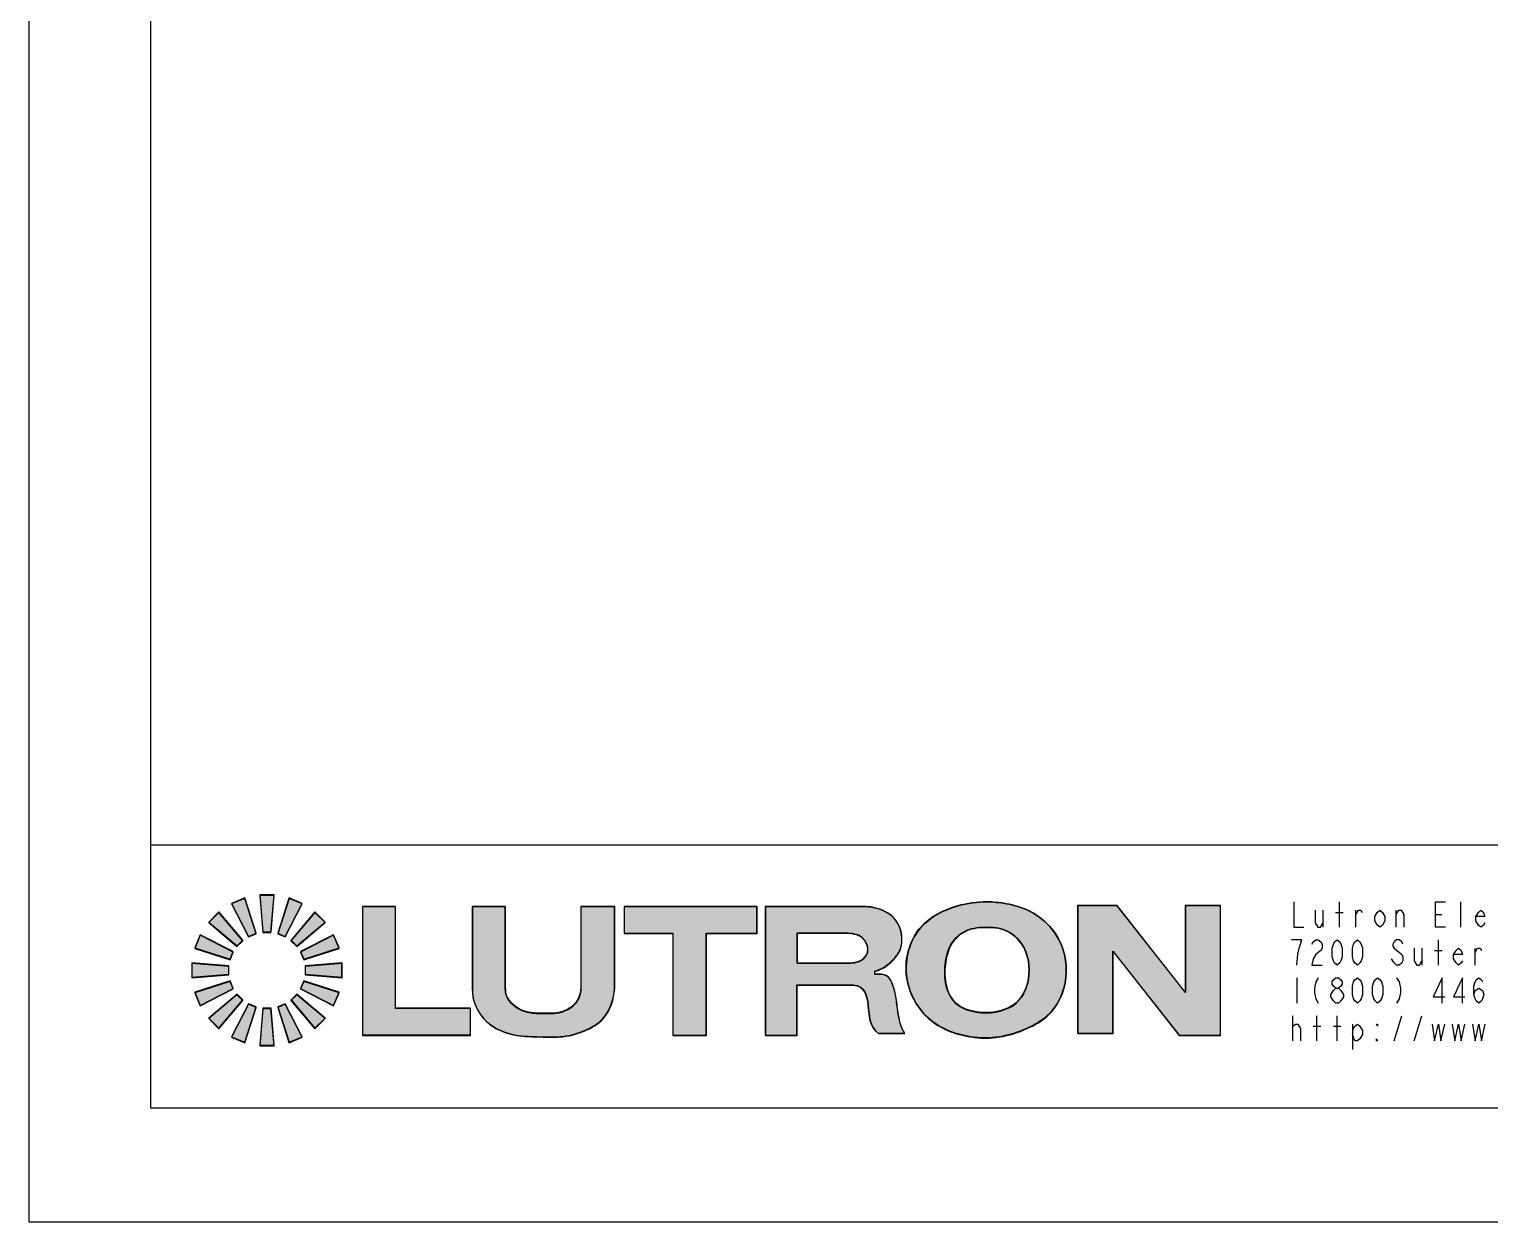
# Model space of a CAD drawing. Header units: inches. Extents: x 0 to 22, y 0 to 17.
# Drawn here: x 0 to 5.51, y 0 to 4.5 of the extents above; entities that cross this region are included whole.
import ezdxf

# ---------------------------------------------------------------- set-up
doc = ezdxf.new("R2010")
doc.units = ezdxf.units.IN
doc.header["$LTSCALE"] = 1.21
doc.header["$MEASUREMENT"] = 0
doc.layers.get('0').update_dxf_attribs({"linetype": 'CONTINUOUS'})

msp = doc.modelspace()

# ---------------------------------------------------------------- hatches: boundary and pattern name
h = msp.add_hatch(color=7)
h.paths.add_polyline_path([(0.7839, 1.0396), (0.8058, 1.0615), (0.7155, 1.1683), (0.6772, 1.1299)])
h.paths.add_polyline_path([(1.0096, 0.8578), (0.9877, 0.8359), (1.078, 0.7292), (1.1163, 0.7675)])
h.paths.add_polyline_path([(0.7155, 0.7292), (0.8058, 0.8359), (0.7839, 0.8578), (0.6772, 0.7675)])
h.paths.add_polyline_path([(1.0096, 1.0396), (1.1163, 1.1299), (1.078, 1.1683), (0.9877, 1.0615)])
h.paths.add_polyline_path([(0.8273, 1.0759), (0.8559, 1.0877), (0.8133, 1.2209), (0.7633, 1.2002)])
h.paths.add_polyline_path([(0.9662, 0.8215), (0.9376, 0.8097), (0.9802, 0.6765), (1.0302, 0.6973)])
h.paths.add_polyline_path([(0.6453, 0.8152), (0.7696, 0.8793), (0.7577, 0.9079), (0.6246, 0.8653)])
h.paths.add_polyline_path([(1.0358, 0.9895), (1.169, 1.0321), (1.1482, 1.0822), (1.0239, 1.0182)])
h.paths.add_polyline_path([(0.8813, 1.0928), (0.9122, 1.0928), (0.9239, 1.2321), (0.8697, 1.2321)])
h.paths.add_polyline_path([(0.9122, 0.8046), (0.8813, 0.8046), (0.8697, 0.6653), (0.9239, 0.6653)])
h.paths.add_polyline_path([(0.8133, 0.6765), (0.8559, 0.8097), (0.8273, 0.8215), (0.7633, 0.6973)])
h.paths.add_polyline_path([(0.9662, 1.0759), (1.0302, 1.2002), (0.9802, 1.2209), (0.9376, 1.0877)])
h.paths.add_polyline_path([(1.1482, 0.8152), (1.169, 0.8653), (1.0358, 0.9079), (1.0239, 0.8793)])
h.paths.add_polyline_path([(0.6453, 1.0822), (0.6246, 1.0321), (0.7577, 0.9895), (0.7696, 1.0182)])
h.paths.add_polyline_path([(0.6134, 0.9216), (0.7527, 0.9332), (0.7527, 0.9642), (0.6134, 0.9758)])
h.paths.add_polyline_path([(1.0408, 0.9332), (1.1802, 0.9216), (1.1802, 0.9758), (1.0408, 0.9642)])
h = msp.add_hatch(color=7)
h.paths.add_polyline_path([(0.7841, 1.0406), (0.806, 1.0625), (0.7157, 1.1693), (0.6774, 1.131)])
h.paths.add_polyline_path([(1.0098, 0.8588), (0.9879, 0.8369), (1.0782, 0.7302), (1.1165, 0.7685)])
h.paths.add_polyline_path([(0.7157, 0.7302), (0.806, 0.8369), (0.7841, 0.8588), (0.6774, 0.7685)])
h.paths.add_polyline_path([(1.0098, 1.0406), (1.1165, 1.131), (1.0782, 1.1693), (0.9879, 1.0625)])
h.paths.add_polyline_path([(0.8275, 1.0769), (0.8561, 1.0888), (0.8135, 1.2219), (0.7635, 1.2012)])
h.paths.add_polyline_path([(0.9664, 0.8225), (0.9378, 0.8107), (0.9804, 0.6775), (1.0304, 0.6983)])
h.paths.add_polyline_path([(0.6455, 0.8162), (0.7698, 0.8803), (0.7579, 0.9089), (0.6247, 0.8663)])
h.paths.add_polyline_path([(1.036, 0.9905), (1.1691, 1.0331), (1.1484, 1.0832), (1.0241, 1.0192)])
h.paths.add_polyline_path([(0.8815, 1.0938), (0.9124, 1.0938), (0.924, 1.2331), (0.8698, 1.2331)])
h.paths.add_polyline_path([(0.9124, 0.8057), (0.8815, 0.8057), (0.8698, 0.6663), (0.924, 0.6663)])
h.paths.add_polyline_path([(0.8135, 0.6775), (0.8561, 0.8107), (0.8275, 0.8225), (0.7635, 0.6983)])
h.paths.add_polyline_path([(0.9664, 1.0769), (1.0304, 1.2012), (0.9804, 1.2219), (0.9378, 1.0888)])
h.paths.add_polyline_path([(1.1484, 0.8162), (1.1691, 0.8663), (1.036, 0.9089), (1.0241, 0.8803)])
h.paths.add_polyline_path([(0.6455, 1.0832), (0.6247, 1.0331), (0.7579, 0.9905), (0.7698, 1.0192)])
h.paths.add_polyline_path([(0.6135, 0.9226), (0.7529, 0.9342), (0.7529, 0.9652), (0.6135, 0.9768)])
h.paths.add_polyline_path([(1.041, 0.9342), (1.1803, 0.9226), (1.1803, 0.9768), (1.041, 0.9652)])
h = msp.add_hatch(color=7)
edge = h.paths.add_edge_path()
edge.add_line((1.2575, 0.705), (1.6647, 0.705))
edge.add_line((1.6647, 0.705), (1.6647, 0.8065))
edge.add_line((1.6647, 0.8065), (1.3816, 0.8065))
edge.add_line((1.3816, 0.8065), (1.3816, 1.1901))
edge.add_line((1.3816, 1.1901), (1.2575, 1.1901))
edge.add_line((1.2575, 1.1901), (1.2575, 0.705))
h = msp.add_hatch(color=7)
h.paths.add_polyline_path([(4.3385, 0.7044), (4.4948, 0.7044), (4.4948, 1.1931), (4.3621, 1.1931), (4.3621, 0.8665), (4.1047, 1.1931), (3.9559, 1.1931), (3.9559, 0.7116), (4.0891, 0.7116), (4.0891, 1.0208)])
edge = h.paths.add_edge_path()
edge.add_spline(control_points=[(1.6718, 0.8805), (1.6698, 0.8345), (1.71, 0.747), (1.8261, 0.6992), (1.9222, 0.6993), (2.0087, 0.6951), (2.0922, 0.7153), (2.1831, 0.7681), (2.2058, 0.8411), (2.2085, 0.8805)], knot_values=[0, 0, 0, 0, 0.188111, 0.359458, 0.484066, 0.584571, 0.714437, 0.834186, 1, 1, 1, 1], degree=3, periodic=0)
edge.add_line((2.2085, 0.8805), (2.2085, 1.1895))
edge.add_line((2.2085, 1.1895), (2.0811, 1.1895))
edge.add_line((2.0811, 1.1895), (2.0811, 0.8805))
edge.add_spline(control_points=[(2.0811, 0.8805), (2.0803, 0.8614), (2.0667, 0.8202), (2.0049, 0.7847), (1.9398, 0.7871), (1.8837, 0.7878), (1.8267, 0.8117), (1.7951, 0.8466), (1.7965, 0.8805)], knot_values=[0, 0, 0, 0, 0.15202, 0.320142, 0.51822, 0.660899, 0.757095, 1, 1, 1, 1], degree=3, periodic=0)
edge.add_line((1.7965, 0.8805), (1.7965, 1.1895))
edge.add_line((1.7965, 1.1895), (1.6718, 1.1895))
edge.add_line((1.6718, 1.1895), (1.6718, 0.8805))
h.paths.add_polyline_path([(2.2445, 1.089), (2.4281, 1.089), (2.4281, 0.7044), (2.5546, 0.7044), (2.5546, 1.089), (2.7461, 1.089), (2.7461, 1.1895), (2.2445, 1.1895)])
edge = h.paths.add_edge_path()
edge.add_line((2.7775, 0.7044), (2.8967, 0.7044))
edge.add_line((2.8967, 0.7044), (2.8967, 0.8943))
edge.add_line((2.8967, 0.8943), (3.1096, 0.8943))
edge.add_spline(control_points=[(3.1096, 0.8943), (3.1508, 0.8926), (3.1724, 0.8118), (3.168, 0.7379), (3.2039, 0.7116)], knot_values=[0, 0, 0, 0, 0.461097, 1, 1, 1, 1], degree=3, periodic=0)
edge.add_line((3.2039, 0.7116), (3.303, 0.7116))
edge.add_spline(control_points=[(3.303, 0.7116), (3.2877, 0.7359), (3.2748, 0.7992), (3.2697, 0.8703), (3.2411, 0.934), (3.2154, 0.9348), (3.19, 0.9345)], knot_values=[0, 0, 0, 0, 0.309273, 0.686569, 0.804595, 1, 1, 1, 1], degree=3, periodic=0)
edge.add_spline(control_points=[(3.19, 0.9461), (3.2144, 0.9511), (3.2496, 0.9762), (3.2876, 1.0191), (3.2943, 1.0632), (3.2894, 1.1059), (3.2605, 1.1588), (3.2063, 1.1835), (3.1597, 1.1904), (3.1399, 1.1895), (3.1306, 1.1895)], knot_values=[0, 0, 0, 0, 0.183729, 0.323126, 0.41577, 0.510898, 0.645084, 0.849809, 0.930648, 1, 1, 1, 1], degree=3, periodic=0)
edge.add_line((3.1306, 1.1895), (2.7775, 1.1895))
edge.add_line((2.7775, 1.1895), (2.7775, 0.7044))
edge = h.paths.add_edge_path()
edge.add_line((2.8967, 0.9774), (3.0738, 0.9774))
edge.add_spline(control_points=[(3.0738, 0.9774), (3.0887, 0.9774), (3.1269, 0.9747), (3.166, 1.0062), (3.1641, 1.0495), (3.1327, 1.0878), (3.0948, 1.089), (3.0738, 1.089)], knot_values=[0, 0, 0, 0, 0.230109, 0.419054, 0.563256, 0.732365, 1, 1, 1, 1], degree=3, periodic=0)
edge.add_line((3.0738, 1.089), (2.8967, 1.089))
edge.add_line((2.8967, 1.089), (2.8967, 0.9774))
edge = h.paths.add_edge_path()
edge.add_spline(control_points=[(3.6134, 1.2084), (3.5766, 1.2086), (3.4865, 1.1956), (3.3441, 1.1251), (3.2836, 0.9371), (3.3717, 0.7548), (3.5296, 0.6932), (3.6617, 0.6929), (3.7598, 0.7244), (3.8667, 0.7837), (3.9315, 0.9243), (3.892, 1.087), (3.7867, 1.1755), (3.6917, 1.2026), (3.6374, 1.2083), (3.6134, 1.2084)], knot_values=[0, 0, 0, 0, 0.06306, 0.155327, 0.255366, 0.367513, 0.466924, 0.528817, 0.591533, 0.641692, 0.734618, 0.832299, 0.906956, 0.958757, 1, 1, 1, 1], degree=3, periodic=0)
edge = h.paths.add_edge_path()
edge.add_spline(control_points=[(3.6134, 1.1121), (3.5878, 1.1122), (3.5341, 1.1081), (3.4736, 1.0534), (3.4545, 0.9778), (3.4517, 0.9006), (3.4869, 0.8168), (3.5695, 0.7887), (3.6501, 0.788), (3.7416, 0.8232), (3.7861, 0.939), (3.7568, 1.0554), (3.6779, 1.1092), (3.6329, 1.1121), (3.6134, 1.1121)], knot_values=[0, 0, 0, 0, 0.074304, 0.154386, 0.220079, 0.299568, 0.381617, 0.466113, 0.537445, 0.620684, 0.736064, 0.868297, 0.943341, 1, 1, 1, 1], degree=3, periodic=0)
h = msp.add_hatch(color=7)
h.paths.add_polyline_path([(4.3391, 0.7032), (4.4955, 0.7032), (4.4955, 1.1919), (4.3628, 1.1919), (4.3628, 0.8653), (4.1054, 1.1919), (3.9566, 1.1919), (3.9566, 0.7104), (4.0898, 0.7104), (4.0898, 1.0196)])
edge = h.paths.add_edge_path()
edge.add_spline(control_points=[(1.6725, 0.8793), (1.6705, 0.8333), (1.7107, 0.7458), (1.8268, 0.6979), (1.9229, 0.6981), (2.0094, 0.6938), (2.0929, 0.7141), (2.1838, 0.7669), (2.2065, 0.8399), (2.2091, 0.8793)], knot_values=[0, 0, 0, 0, 0.188111, 0.359458, 0.484066, 0.584571, 0.714437, 0.834186, 1, 1, 1, 1], degree=3, periodic=0)
edge.add_line((2.2091, 0.8793), (2.2091, 1.1882))
edge.add_line((2.2091, 1.1882), (2.0818, 1.1882))
edge.add_line((2.0818, 1.1882), (2.0818, 0.8793))
edge.add_spline(control_points=[(2.0818, 0.8793), (2.081, 0.8601), (2.0674, 0.819), (2.0056, 0.7834), (1.9404, 0.7859), (1.8844, 0.7866), (1.8273, 0.8104), (1.7958, 0.8454), (1.7971, 0.8793)], knot_values=[0, 0, 0, 0, 0.15202, 0.320142, 0.51822, 0.660899, 0.757095, 1, 1, 1, 1], degree=3, periodic=0)
edge.add_line((1.7971, 0.8793), (1.7971, 1.1882))
edge.add_line((1.7971, 1.1882), (1.6725, 1.1882))
edge.add_line((1.6725, 1.1882), (1.6725, 0.8793))
h.paths.add_polyline_path([(2.2451, 1.0877), (2.4288, 1.0877), (2.4288, 0.7032), (2.5553, 0.7032), (2.5553, 1.0877), (2.7467, 1.0877), (2.7467, 1.1882), (2.2451, 1.1882)])
edge = h.paths.add_edge_path()
edge.add_line((2.7782, 0.7032), (2.8974, 0.7032))
edge.add_line((2.8974, 0.7032), (2.8974, 0.8931))
edge.add_line((2.8974, 0.8931), (3.1102, 0.8931))
edge.add_spline(control_points=[(3.1102, 0.8931), (3.1515, 0.8914), (3.173, 0.8106), (3.1686, 0.7367), (3.2046, 0.7104)], knot_values=[0, 0, 0, 0, 0.461097, 1, 1, 1, 1], degree=3, periodic=0)
edge.add_line((3.2046, 0.7104), (3.3036, 0.7104))
edge.add_spline(control_points=[(3.3036, 0.7104), (3.2884, 0.7346), (3.2755, 0.798), (3.2704, 0.8691), (3.2417, 0.9327), (3.216, 0.9336), (3.1906, 0.9332)], knot_values=[0, 0, 0, 0, 0.309273, 0.686569, 0.804595, 1, 1, 1, 1], degree=3, periodic=0)
edge.add_spline(control_points=[(3.1906, 0.9448), (3.2151, 0.9498), (3.2502, 0.975), (3.2882, 1.0178), (3.295, 1.062), (3.29, 1.1047), (3.2612, 1.1575), (3.2069, 1.1822), (3.1604, 1.1891), (3.1405, 1.1882), (3.1313, 1.1882)], knot_values=[0, 0, 0, 0, 0.183729, 0.323126, 0.41577, 0.510898, 0.645084, 0.849809, 0.930648, 1, 1, 1, 1], degree=3, periodic=0)
edge.add_line((3.1313, 1.1882), (2.7782, 1.1882))
edge.add_line((2.7782, 1.1882), (2.7782, 0.7032))
edge = h.paths.add_edge_path()
edge.add_line((2.8974, 0.9761), (3.0745, 0.9761))
edge.add_spline(control_points=[(3.0745, 0.9761), (3.0894, 0.9761), (3.1276, 0.9734), (3.1667, 1.005), (3.1648, 1.0482), (3.1334, 1.0865), (3.0955, 1.0877), (3.0745, 1.0877)], knot_values=[0, 0, 0, 0, 0.230109, 0.419054, 0.563256, 0.732365, 1, 1, 1, 1], degree=3, periodic=0)
edge.add_line((3.0745, 1.0877), (2.8974, 1.0877))
edge.add_line((2.8974, 1.0877), (2.8974, 0.9761))
edge = h.paths.add_edge_path()
edge.add_spline(control_points=[(3.614, 1.2072), (3.5773, 1.2074), (3.4872, 1.1943), (3.3447, 1.1239), (3.2842, 0.9358), (3.3724, 0.7535), (3.5303, 0.692), (3.6624, 0.6917), (3.7605, 0.7231), (3.8674, 0.7825), (3.9321, 0.9231), (3.8926, 1.0857), (3.7874, 1.1742), (3.6924, 1.2014), (3.638, 1.207), (3.614, 1.2072)], knot_values=[0, 0, 0, 0, 0.06306, 0.155327, 0.255366, 0.367513, 0.466924, 0.528817, 0.591533, 0.641692, 0.734618, 0.832299, 0.906956, 0.958757, 1, 1, 1, 1], degree=3, periodic=0)
edge = h.paths.add_edge_path()
edge.add_spline(control_points=[(3.614, 1.1109), (3.5884, 1.111), (3.5348, 1.1068), (3.4743, 1.0521), (3.4551, 0.9765), (3.4524, 0.8994), (3.4875, 0.8156), (3.5702, 0.7874), (3.6508, 0.7867), (3.7423, 0.8219), (3.7868, 0.9378), (3.7575, 1.0541), (3.6786, 1.1079), (3.6335, 1.1108), (3.614, 1.1109)], knot_values=[0, 0, 0, 0, 0.074304, 0.154386, 0.220079, 0.299568, 0.381617, 0.466113, 0.537445, 0.620684, 0.736064, 0.868297, 0.943341, 1, 1, 1, 1], degree=3, periodic=0)

# ---------------------------------------------------------------- linework, layer by layer
at = {"color": 7}
for p, q in [((0, 0), (0, 17)), ((0.4584, 0.4285), (0.4584, 16.46)), ((0.4584, 1.4223), (21.046, 1.4223)), ((0.8133, 1.2209), (0.7633, 1.2002)), ((0.8133, 1.2209), (0.7633, 1.2002)), ((0.8134, 1.2201), (0.7634, 1.1993)), ((0.8135, 1.2219), (0.7635, 1.2012)), ((0.8559, 1.0877), (0.8133, 1.2209)), ((0.8559, 1.0877), (0.8133, 1.2209)), ((0.856, 1.0869), (0.8134, 1.2201)), ((0.8561, 1.0888), (0.8135, 1.2219)), ((0.8697, 1.2321), (0.8813, 1.0928)), ((0.9239, 1.2321), (0.8697, 1.2321)), ((0.8697, 1.2321), (0.8813, 1.0928)), ((0.9239, 1.2321), (0.8697, 1.2321)), ((0.8697, 1.2313), (0.8814, 1.0919)), ((0.9239, 1.2313), (0.8697, 1.2313)), ((0.8698, 1.2331), (0.8815, 1.0938)), ((0.924, 1.2331), (0.8698, 1.2331)), ((0.9122, 1.0928), (0.9239, 1.2321)), ((0.9122, 1.0928), (0.9239, 1.2321)), ((0.9123, 1.0919), (0.9239, 1.2313)), ((0.9124, 1.0938), (0.924, 1.2331)), ((0.9802, 1.2209), (0.9376, 1.0877)), ((0.9802, 1.2209), (0.9376, 1.0877)), ((0.9803, 1.2201), (0.9377, 1.0869)), ((0.9804, 1.2219), (0.9378, 1.0888)), ((1.0302, 1.2002), (0.9802, 1.2209)), ((1.0302, 1.2002), (0.9802, 1.2209)), ((1.0303, 1.1993), (0.9803, 1.2201)), ((1.0304, 1.2012), (0.9804, 1.2219)), ((0.7155, 1.1683), (0.6772, 1.1299)), ((0.7155, 1.1683), (0.6772, 1.1299)), ((0.7156, 1.1674), (0.6773, 1.1291)), ((0.7157, 1.1693), (0.6774, 1.131)), ((0.8058, 1.0615), (0.7155, 1.1683)), ((0.8058, 1.0615), (0.7155, 1.1683)), ((0.8059, 1.0607), (0.7156, 1.1674)), ((0.806, 1.0625), (0.7157, 1.1693)), ((0.7633, 1.2002), (0.8273, 1.0759)), ((0.7633, 1.2002), (0.8273, 1.0759)), ((0.7634, 1.1993), (0.8274, 1.075)), ((0.7635, 1.2012), (0.8275, 1.0769)), ((0.9662, 1.0759), (1.0302, 1.2002)), ((0.9662, 1.0759), (1.0302, 1.2002)), ((0.9663, 1.075), (1.0303, 1.1993)), ((0.9664, 1.0769), (1.0304, 1.2012)), ((1.078, 1.1683), (0.9877, 1.0615)), ((1.078, 1.1683), (0.9877, 1.0615)), ((1.0781, 1.1674), (0.9878, 1.0607)), ((1.0782, 1.1693), (0.9879, 1.0625)), ((1.1163, 1.1299), (1.078, 1.1683)), ((1.1163, 1.1299), (1.078, 1.1683)), ((1.1164, 1.1291), (1.0781, 1.1674)), ((1.1165, 1.131), (1.0782, 1.1693)), ((1.2574, 1.1882), (1.2574, 0.7032)), ((1.3815, 1.1882), (1.2574, 1.1882)), ((1.2575, 1.1901), (1.2575, 0.705)), ((1.3816, 1.1901), (1.2575, 1.1901)), ((1.3815, 0.8046), (1.3815, 1.1882)), ((1.3816, 0.8065), (1.3816, 1.1901)), ((1.6718, 1.1895), (1.6718, 0.8805)), ((1.7965, 1.1895), (1.6718, 1.1895)), ((1.6718, 1.1895), (1.6718, 0.8805)), ((1.7965, 1.1895), (1.6718, 1.1895)), ((1.6725, 1.1882), (1.6725, 0.8793)), ((1.7971, 1.1882), (1.6725, 1.1882)), ((1.6725, 1.1882), (1.6725, 0.8793)), ((1.7971, 1.1882), (1.6725, 1.1882)), ((1.7965, 0.8805), (1.7965, 1.1895)), ((1.7965, 0.8805), (1.7965, 1.1895)), ((1.7971, 0.8793), (1.7971, 1.1882)), ((1.7971, 0.8793), (1.7971, 1.1882)), ((2.0811, 1.1895), (2.0811, 0.8805)), ((2.2085, 1.1895), (2.0811, 1.1895)), ((2.0811, 1.1895), (2.0811, 0.8805)), ((2.2085, 1.1895), (2.0811, 1.1895)), ((2.0818, 1.1882), (2.0818, 0.8793)), ((2.2091, 1.1882), (2.0818, 1.1882)), ((2.0818, 1.1882), (2.0818, 0.8793)), ((2.2091, 1.1882), (2.0818, 1.1882)), ((2.2085, 0.8805), (2.2085, 1.1895)), ((2.2085, 0.8805), (2.2085, 1.1895)), ((2.2091, 0.8793), (2.2091, 1.1882)), ((2.2091, 0.8793), (2.2091, 1.1882)), ((2.2445, 1.1895), (2.2445, 1.089)), ((2.7461, 1.1895), (2.2445, 1.1895)), ((2.2445, 1.1895), (2.2445, 1.089)), ((2.7461, 1.1895), (2.2445, 1.1895)), ((2.2451, 1.1882), (2.2451, 1.0877)), ((2.7467, 1.1882), (2.2451, 1.1882)), ((2.2451, 1.1882), (2.2451, 1.0877)), ((2.7467, 1.1882), (2.2451, 1.1882)), ((2.7461, 1.089), (2.7461, 1.1895)), ((2.7461, 1.089), (2.7461, 1.1895)), ((2.7467, 1.0877), (2.7467, 1.1882)), ((2.7467, 1.0877), (2.7467, 1.1882)), ((2.7775, 1.1895), (2.7775, 0.7044)), ((3.1306, 1.1895), (2.7775, 1.1895)), ((2.7775, 1.1895), (2.7775, 0.7044)), ((3.1306, 1.1895), (2.7775, 1.1895)), ((2.7782, 1.1882), (2.7782, 0.7032)), ((3.1313, 1.1882), (2.7782, 1.1882)), ((2.7782, 1.1882), (2.7782, 0.7032)), ((3.1313, 1.1882), (2.7782, 1.1882)), ((3.9559, 1.1931), (3.9559, 0.7116)), ((4.1047, 1.1931), (3.9559, 1.1931)), ((3.9559, 1.1931), (3.9559, 0.7116)), ((4.1047, 1.1931), (3.9559, 1.1931)), ((3.9566, 1.1919), (3.9566, 0.7104)), ((4.1054, 1.1919), (3.9566, 1.1919)), ((3.9566, 1.1919), (3.9566, 0.7104)), ((4.1054, 1.1919), (3.9566, 1.1919)), ((4.3621, 0.8665), (4.1047, 1.1931)), ((4.3621, 0.8665), (4.1047, 1.1931)), ((4.3628, 0.8653), (4.1054, 1.1919)), ((4.3628, 0.8653), (4.1054, 1.1919)), ((4.4948, 1.1931), (4.3621, 1.1931)), ((4.3621, 1.1931), (4.3621, 0.8665)), ((4.4948, 1.1931), (4.3621, 1.1931)), ((4.3621, 1.1931), (4.3621, 0.8665)), ((4.4955, 1.1919), (4.3628, 1.1919)), ((4.3628, 1.1919), (4.3628, 0.8653)), ((4.4955, 1.1919), (4.3628, 1.1919)), ((4.3628, 1.1919), (4.3628, 0.8653)), ((4.4948, 0.7044), (4.4948, 1.1931)), ((4.4948, 0.7044), (4.4948, 1.1931)), ((4.4955, 0.7032), (4.4955, 1.1919)), ((4.4955, 0.7032), (4.4955, 1.1919)), ((4.8815, 1.1753), (4.8815, 1.1117)), ((4.9293, 1.1673), (4.9579, 1.1673)), ((4.9436, 1.1117), (4.9436, 1.2071)), ((5.0056, 1.1117), (5.0056, 1.1753)), ((5.1583, 1.1117), (5.1583, 1.1753)), ((5.3062, 1.1594), (5.3301, 1.1594)), ((5.4017, 1.1117), (5.4017, 1.2071)), ((0.6772, 1.1299), (0.7839, 1.0396)), ((0.6772, 1.1299), (0.7839, 1.0396)), ((0.6773, 1.1291), (0.784, 1.0388)), ((0.6774, 1.131), (0.7841, 1.0406)), ((1.0096, 1.0396), (1.1163, 1.1299)), ((1.0096, 1.0396), (1.1163, 1.1299)), ((1.0097, 1.0388), (1.1164, 1.1291)), ((1.0098, 1.0406), (1.1165, 1.131)), ((0.6453, 1.0822), (0.6246, 1.0321)), ((0.6453, 1.0822), (0.6246, 1.0321)), ((0.6454, 1.0814), (0.6246, 1.0313)), ((0.6455, 1.0832), (0.6247, 1.0331)), ((0.7696, 1.0182), (0.6453, 1.0822)), ((0.7696, 1.0182), (0.6453, 1.0822)), ((0.7697, 1.0173), (0.6454, 1.0814)), ((0.7698, 1.0192), (0.6455, 1.0832)), ((0.7839, 1.0396), (0.8058, 1.0615)), ((0.7839, 1.0396), (0.8058, 1.0615)), ((0.784, 1.0388), (0.8059, 1.0607)), ((0.7841, 1.0406), (0.806, 1.0625)), ((0.8273, 1.0759), (0.8559, 1.0877)), ((0.8273, 1.0759), (0.8559, 1.0877)), ((0.8274, 1.075), (0.856, 1.0869)), ((0.8275, 1.0769), (0.8561, 1.0888)), ((0.8813, 1.0928), (0.9122, 1.0928)), ((0.8813, 1.0928), (0.9122, 1.0928)), ((0.8814, 1.0919), (0.9123, 1.0919)), ((0.8815, 1.0938), (0.9124, 1.0938)), ((0.9376, 1.0877), (0.9662, 1.0759)), ((0.9376, 1.0877), (0.9662, 1.0759)), ((0.9377, 1.0869), (0.9663, 1.075)), ((0.9378, 1.0888), (0.9664, 1.0769)), ((0.9877, 1.0615), (1.0096, 1.0396)), ((0.9877, 1.0615), (1.0096, 1.0396)), ((0.9878, 1.0607), (1.0097, 1.0388)), ((0.9879, 1.0625), (1.0098, 1.0406)), ((1.1482, 1.0822), (1.0239, 1.0182)), ((1.1482, 1.0822), (1.0239, 1.0182)), ((1.1483, 1.0814), (1.024, 1.0173)), ((1.1484, 1.0832), (1.0241, 1.0192)), ((1.169, 1.0321), (1.1482, 1.0822)), ((1.169, 1.0321), (1.1482, 1.0822)), ((1.169, 1.0313), (1.1483, 1.0814)), ((1.1691, 1.0331), (1.1484, 1.0832)), ((2.2445, 1.089), (2.4281, 1.089)), ((2.2445, 1.089), (2.4281, 1.089)), ((2.2451, 1.0877), (2.4288, 1.0877)), ((2.2451, 1.0877), (2.4288, 1.0877)), ((2.4281, 1.089), (2.4281, 0.7044)), ((2.4281, 1.089), (2.4281, 0.7044)), ((2.4288, 1.0877), (2.4288, 0.7032)), ((2.4288, 1.0877), (2.4288, 0.7032)), ((2.5546, 0.7044), (2.5546, 1.089)), ((2.5546, 1.089), (2.7461, 1.089)), ((2.5546, 0.7044), (2.5546, 1.089)), ((2.5546, 1.089), (2.7461, 1.089)), ((2.5553, 0.7032), (2.5553, 1.0877)), ((2.5553, 1.0877), (2.7467, 1.0877)), ((2.5553, 0.7032), (2.5553, 1.0877)), ((2.5553, 1.0877), (2.7467, 1.0877)), ((2.8967, 1.089), (2.8967, 0.9774)), ((3.0738, 1.089), (2.8967, 1.089)), ((2.8967, 1.089), (2.8967, 0.9774)), ((3.0738, 1.089), (2.8967, 1.089)), ((2.8974, 1.0877), (2.8974, 0.9761)), ((3.0745, 1.0877), (2.8974, 1.0877)), ((2.8974, 1.0877), (2.8974, 0.9761)), ((3.0745, 1.0877), (2.8974, 1.0877)), ((5.3171, 0.9685), (5.3171, 1.0639)), ((0.6246, 1.0321), (0.7577, 0.9895)), ((0.6246, 1.0321), (0.7577, 0.9895)), ((0.6246, 1.0313), (0.7578, 0.9887)), ((0.6247, 1.0331), (0.7579, 0.9905)), ((0.7577, 0.9895), (0.7696, 1.0182)), ((0.7577, 0.9895), (0.7696, 1.0182)), ((0.7578, 0.9887), (0.7697, 1.0173)), ((0.7579, 0.9905), (0.7698, 1.0192)), ((1.0239, 1.0182), (1.0358, 0.9895)), ((1.0239, 1.0182), (1.0358, 0.9895)), ((1.024, 1.0173), (1.0359, 0.9887)), ((1.0241, 1.0192), (1.036, 0.9905)), ((1.0358, 0.9895), (1.169, 1.0321)), ((1.0358, 0.9895), (1.169, 1.0321)), ((1.0359, 0.9887), (1.169, 1.0313)), ((1.036, 0.9905), (1.1691, 1.0331)), ((4.0891, 1.0208), (4.3385, 0.7044)), ((4.0891, 0.7116), (4.0891, 1.0208)), ((4.0891, 1.0208), (4.3385, 0.7044)), ((4.0891, 0.7116), (4.0891, 1.0208)), ((4.0898, 1.0196), (4.3391, 0.7032)), ((4.0898, 0.7104), (4.0898, 1.0196)), ((4.0898, 1.0196), (4.3391, 0.7032)), ((4.0898, 0.7104), (4.0898, 1.0196)), ((5.2551, 1.0321), (5.2551, 0.9685)), ((5.3028, 1.0242), (5.3314, 1.0242)), ((5.4555, 0.9685), (5.4555, 1.0321)), ((0.6134, 0.9758), (0.6134, 0.9216)), ((0.7527, 0.9642), (0.6134, 0.9758)), ((0.6134, 0.9758), (0.6134, 0.9216)), ((0.7527, 0.9642), (0.6134, 0.9758)), ((0.6134, 0.975), (0.6134, 0.9208)), ((0.7528, 0.9634), (0.6134, 0.975)), ((0.6135, 0.9768), (0.6135, 0.9226)), ((0.7529, 0.9652), (0.6135, 0.9768)), ((0.7527, 0.9332), (0.7527, 0.9642)), ((0.7527, 0.9332), (0.7527, 0.9642)), ((0.7528, 0.9324), (0.7528, 0.9634)), ((0.7529, 0.9342), (0.7529, 0.9652)), ((1.1802, 0.9758), (1.0408, 0.9642)), ((1.1802, 0.9758), (1.0408, 0.9642)), ((1.0408, 0.9642), (1.0408, 0.9332)), ((1.0408, 0.9642), (1.0408, 0.9332)), ((1.1803, 0.975), (1.0409, 0.9634)), ((1.0409, 0.9634), (1.0409, 0.9324)), ((1.1803, 0.9768), (1.041, 0.9652)), ((1.041, 0.9652), (1.041, 0.9342)), ((1.1802, 0.9216), (1.1802, 0.9758)), ((1.1802, 0.9216), (1.1802, 0.9758)), ((1.1803, 0.9226), (1.1803, 0.9768)), ((1.1803, 0.9208), (1.1803, 0.975)), ((2.8967, 0.9774), (3.0738, 0.9774)), ((2.8967, 0.9774), (3.0738, 0.9774)), ((2.8974, 0.9761), (3.0745, 0.9761)), ((2.8974, 0.9761), (3.0745, 0.9761)), ((3.1906, 0.9332), (3.1906, 0.9448)), ((0.6134, 0.9216), (0.7527, 0.9332)), ((0.6134, 0.9216), (0.7527, 0.9332)), ((0.6134, 0.9208), (0.7528, 0.9324)), ((0.6135, 0.9226), (0.7529, 0.9342)), ((0.7577, 0.9079), (0.6246, 0.8653)), ((0.7577, 0.9079), (0.6246, 0.8653)), ((0.7578, 0.907), (0.6246, 0.8645)), ((0.7579, 0.9089), (0.6247, 0.8663)), ((0.7696, 0.8793), (0.7577, 0.9079)), ((0.7696, 0.8793), (0.7577, 0.9079)), ((0.7697, 0.8784), (0.7578, 0.907)), ((0.7698, 0.8803), (0.7579, 0.9089)), ((1.0358, 0.9079), (1.0239, 0.8793)), ((1.0358, 0.9079), (1.0239, 0.8793)), ((1.0359, 0.907), (1.024, 0.8784)), ((1.036, 0.9089), (1.0241, 0.8803)), ((1.169, 0.8653), (1.0358, 0.9079)), ((1.169, 0.8653), (1.0358, 0.9079)), ((1.169, 0.8645), (1.0359, 0.907)), ((1.1691, 0.8663), (1.036, 0.9089)), ((1.0408, 0.9332), (1.1802, 0.9216)), ((1.0408, 0.9332), (1.1802, 0.9216)), ((1.0409, 0.9324), (1.1803, 0.9208)), ((1.041, 0.9342), (1.1803, 0.9226)), ((2.8967, 0.7044), (2.8967, 0.8943)), ((2.8967, 0.8943), (3.1096, 0.8943)), ((2.8967, 0.7044), (2.8967, 0.8943)), ((2.8967, 0.8943), (3.1096, 0.8943)), ((2.8974, 0.7032), (2.8974, 0.8931)), ((2.8974, 0.8931), (3.1102, 0.8931)), ((2.8974, 0.7032), (2.8974, 0.8931)), ((2.8974, 0.8931), (3.1102, 0.8931)), ((4.7827, 0.9208), (4.7827, 0.8253)), ((0.6246, 0.8653), (0.6453, 0.8152)), ((0.6246, 0.8653), (0.6453, 0.8152)), ((0.6246, 0.8645), (0.6454, 0.8144)), ((0.6247, 0.8663), (0.6455, 0.8162)), ((0.6453, 0.8152), (0.7696, 0.8793)), ((0.6453, 0.8152), (0.7696, 0.8793)), ((0.6454, 0.8144), (0.7697, 0.8784)), ((0.6455, 0.8162), (0.7698, 0.8803)), ((0.7839, 0.8578), (0.6772, 0.7675)), ((0.7839, 0.8578), (0.6772, 0.7675)), ((0.784, 0.8569), (0.6773, 0.7666)), ((0.7841, 0.8588), (0.6774, 0.7685)), ((0.7155, 0.7292), (0.8058, 0.8359)), ((0.7155, 0.7292), (0.8058, 0.8359)), ((0.7156, 0.7283), (0.8059, 0.835)), ((0.7157, 0.7302), (0.806, 0.8369)), ((0.8058, 0.8359), (0.7839, 0.8578)), ((0.8058, 0.8359), (0.7839, 0.8578)), ((0.8059, 0.835), (0.784, 0.8569)), ((0.806, 0.8369), (0.7841, 0.8588)), ((1.0096, 0.8578), (0.9877, 0.8359)), ((1.0096, 0.8578), (0.9877, 0.8359)), ((0.9877, 0.8359), (1.078, 0.7292)), ((0.9877, 0.8359), (1.078, 0.7292)), ((1.0097, 0.8569), (0.9878, 0.835)), ((0.9878, 0.835), (1.0781, 0.7283)), ((1.0098, 0.8588), (0.9879, 0.8369)), ((0.9879, 0.8369), (1.0782, 0.7302)), ((1.1163, 0.7675), (1.0096, 0.8578)), ((1.1163, 0.7675), (1.0096, 0.8578)), ((1.1164, 0.7666), (1.0097, 0.8569)), ((1.1165, 0.7685), (1.0098, 0.8588)), ((1.0239, 0.8793), (1.1482, 0.8152)), ((1.0239, 0.8793), (1.1482, 0.8152)), ((1.024, 0.8784), (1.1483, 0.8144)), ((1.0241, 0.8803), (1.1484, 0.8162)), ((1.1482, 0.8152), (1.169, 0.8653)), ((1.1482, 0.8152), (1.169, 0.8653)), ((1.1483, 0.8144), (1.169, 0.8645)), ((1.1484, 0.8162), (1.1691, 0.8663)), ((0.8273, 0.8215), (0.7633, 0.6973)), ((0.8273, 0.8215), (0.7633, 0.6973)), ((0.8274, 0.8207), (0.7634, 0.6964)), ((0.8275, 0.8225), (0.7635, 0.6983)), ((0.8133, 0.6765), (0.8559, 0.8097)), ((0.8133, 0.6765), (0.8559, 0.8097)), ((0.8134, 0.6757), (0.856, 0.8088)), ((0.8135, 0.6775), (0.8561, 0.8107)), ((0.8559, 0.8097), (0.8273, 0.8215)), ((0.8559, 0.8097), (0.8273, 0.8215)), ((0.856, 0.8088), (0.8274, 0.8207)), ((0.8561, 0.8107), (0.8275, 0.8225)), ((0.8813, 0.8046), (0.8697, 0.6653)), ((0.8813, 0.8046), (0.8697, 0.6653)), ((0.8814, 0.8038), (0.8697, 0.6645)), ((0.8815, 0.8057), (0.8698, 0.6663)), ((0.9122, 0.8046), (0.8813, 0.8046)), ((0.9122, 0.8046), (0.8813, 0.8046)), ((0.9123, 0.8038), (0.8814, 0.8038)), ((0.9124, 0.8057), (0.8815, 0.8057)), ((0.9239, 0.6653), (0.9122, 0.8046)), ((0.9239, 0.6653), (0.9122, 0.8046)), ((0.9239, 0.6645), (0.9123, 0.8038)), ((0.924, 0.6663), (0.9124, 0.8057)), ((0.9662, 0.8215), (0.9376, 0.8097)), ((0.9662, 0.8215), (0.9376, 0.8097)), ((0.9376, 0.8097), (0.9802, 0.6765)), ((0.9376, 0.8097), (0.9802, 0.6765)), ((0.9663, 0.8207), (0.9377, 0.8088)), ((0.9377, 0.8088), (0.9803, 0.6757)), ((0.9664, 0.8225), (0.9378, 0.8107)), ((0.9378, 0.8107), (0.9804, 0.6775)), ((1.0302, 0.6973), (0.9662, 0.8215)), ((1.0302, 0.6973), (0.9662, 0.8215)), ((1.0303, 0.6964), (0.9663, 0.8207)), ((1.0304, 0.6983), (0.9664, 0.8225)), ((1.6646, 0.8046), (1.3815, 0.8046)), ((1.6647, 0.8065), (1.3816, 0.8065)), ((1.6646, 0.7032), (1.6646, 0.8046)), ((1.6647, 0.705), (1.6647, 0.8065)), ((4.7684, 0.6822), (4.7684, 0.7776)), ((4.859, 0.6822), (4.859, 0.7776)), ((4.9354, 0.6822), (4.9354, 0.7776)), ((5.1501, 0.6822), (5.1787, 0.7776)), ((5.2264, 0.6822), (5.2551, 0.7776)), ((0.6772, 0.7675), (0.7155, 0.7292)), ((0.6772, 0.7675), (0.7155, 0.7292)), ((0.6773, 0.7666), (0.7156, 0.7283)), ((0.6774, 0.7685), (0.7157, 0.7302)), ((1.078, 0.7292), (1.1163, 0.7675)), ((1.078, 0.7292), (1.1163, 0.7675)), ((1.0781, 0.7283), (1.1164, 0.7666)), ((1.0782, 0.7302), (1.1165, 0.7685)), ((4.7684, 0.7379), (4.7779, 0.7458)), ((4.8447, 0.7379), (4.8733, 0.7379)), ((4.9211, 0.7379), (4.9497, 0.7379)), ((4.9926, 0.7458), (4.9926, 0.6504)), ((0.7633, 0.6973), (0.8133, 0.6765)), ((0.7633, 0.6973), (0.8133, 0.6765)), ((0.7634, 0.6964), (0.8134, 0.6757)), ((0.7635, 0.6983), (0.8135, 0.6775)), ((0.8697, 0.6653), (0.9239, 0.6653)), ((0.8697, 0.6653), (0.9239, 0.6653)), ((0.8697, 0.6645), (0.9239, 0.6645)), ((0.8698, 0.6663), (0.924, 0.6663)), ((0.9802, 0.6765), (1.0302, 0.6973)), ((0.9802, 0.6765), (1.0302, 0.6973)), ((0.9803, 0.6757), (1.0303, 0.6964)), ((0.9804, 0.6775), (1.0304, 0.6983)), ((1.2574, 0.7032), (1.6646, 0.7032)), ((1.2575, 0.705), (1.6647, 0.705)), ((2.4281, 0.7044), (2.5546, 0.7044)), ((2.4281, 0.7044), (2.5546, 0.7044)), ((2.4288, 0.7032), (2.5553, 0.7032)), ((2.4288, 0.7032), (2.5553, 0.7032)), ((2.7775, 0.7044), (2.8967, 0.7044)), ((2.7775, 0.7044), (2.8967, 0.7044)), ((2.7782, 0.7032), (2.8974, 0.7032)), ((2.7782, 0.7032), (2.8974, 0.7032)), ((3.2039, 0.7116), (3.303, 0.7116)), ((3.2039, 0.7116), (3.303, 0.7116)), ((3.2046, 0.7104), (3.3036, 0.7104)), ((3.2046, 0.7104), (3.3036, 0.7104)), ((3.9559, 0.7116), (4.0891, 0.7116)), ((3.9559, 0.7116), (4.0891, 0.7116)), ((3.9566, 0.7104), (4.0898, 0.7104)), ((3.9566, 0.7104), (4.0898, 0.7104)), ((4.3385, 0.7044), (4.4948, 0.7044)), ((4.3385, 0.7044), (4.4948, 0.7044)), ((4.3391, 0.7032), (4.4955, 0.7032)), ((4.3391, 0.7032), (4.4955, 0.7032)), ((21.046, 0.4285), (0.4584, 0.4285)), ((0, 0), (22, 0))]:
    msp.add_line(p, q, dxfattribs=at)
for points in [[(4.7718, 1.2071), (4.7718, 1.1117), (4.81, 1.1117)], [(4.8529, 1.1753), (4.8529, 1.1276), (4.8625, 1.1117), (4.872, 1.1117), (4.8815, 1.1276)], [(5.0056, 1.1594), (5.0152, 1.1753), (5.0247, 1.1753), (5.0295, 1.1673)], [(5.1154, 1.1355), (5.1058, 1.1196), (5.0963, 1.1117), (5.0867, 1.1196), (5.0772, 1.1355), (5.0772, 1.1514), (5.0867, 1.1673), (5.0963, 1.1753), (5.1058, 1.1673), (5.1154, 1.1514), (5.1154, 1.1355)], [(5.1583, 1.1594), (5.1678, 1.1753), (5.1774, 1.1753), (5.1869, 1.1594), (5.1869, 1.1117)], [(5.3444, 1.1117), (5.3062, 1.1117), (5.3062, 1.2071), (5.3444, 1.2071)], [(5.4923, 1.1276), (5.4876, 1.1196), (5.478, 1.1117), (5.4685, 1.1196), (5.4589, 1.1355), (5.4589, 1.1514), (5.4685, 1.1673), (5.478, 1.1753), (5.4876, 1.1673), (5.4923, 1.1514), (5.4589, 1.1514)], [(4.7827, 0.9685), (4.7874, 1.0083), (4.7922, 1.0321), (4.797, 1.048), (4.8018, 1.0639), (4.7636, 1.0639)], [(4.8399, 1.048), (4.8447, 1.056), (4.8543, 1.0639), (4.8638, 1.0639), (4.8733, 1.056), (4.8781, 1.048), (4.8781, 1.0321), (4.8733, 1.0242), (4.8638, 1.0162), (4.8543, 1.0083), (4.8447, 0.9924), (4.8399, 0.9685), (4.8781, 0.9685)], [(4.9354, 0.9685), (4.9258, 0.9765), (4.9211, 0.9844), (4.9163, 1.0003), (4.9163, 1.0321), (4.9211, 1.048), (4.9258, 1.056), (4.9354, 1.0639), (4.9449, 1.056), (4.9497, 1.048), (4.9545, 1.0321), (4.9545, 1.0003), (4.9497, 0.9844), (4.9449, 0.9765), (4.9354, 0.9685)], [(5.0117, 0.9685), (5.0022, 0.9765), (4.9974, 0.9844), (4.9926, 1.0003), (4.9926, 1.0321), (4.9974, 1.048), (5.0022, 1.056), (5.0117, 1.0639), (5.0213, 1.056), (5.026, 1.048), (5.0308, 1.0321), (5.0308, 1.0003), (5.026, 0.9844), (5.0213, 0.9765), (5.0117, 0.9685)], [(5.1835, 1.048), (5.1787, 1.056), (5.1692, 1.0639), (5.1596, 1.0639), (5.1501, 1.056), (5.1453, 1.048), (5.1453, 1.0401), (5.1501, 1.0321)], [(5.1501, 1.0321), (5.1787, 1.0083), (5.1835, 1.0003), (5.1835, 0.9844), (5.1787, 0.9765), (5.1692, 0.9685), (5.1596, 0.9685), (5.1501, 0.9765), (5.1453, 0.9844), (5.1406, 0.9924)], [(5.2264, 1.0321), (5.2264, 0.9844), (5.236, 0.9685), (5.2455, 0.9685), (5.2551, 0.9844)], [(5.4078, 0.9844), (5.403, 0.9765), (5.3935, 0.9685), (5.3839, 0.9765), (5.3744, 0.9924), (5.3744, 1.0083), (5.3839, 1.0242), (5.3935, 1.0321), (5.403, 1.0242), (5.4078, 1.0083), (5.3744, 1.0083)], [(5.4555, 1.0162), (5.465, 1.0321), (5.4746, 1.0321), (5.4793, 1.0242)], [(4.8638, 0.9208), (4.8543, 0.9049), (4.8495, 0.881), (4.8495, 0.8651), (4.8543, 0.8413), (4.8638, 0.8253)], [(4.9306, 0.881), (4.9211, 0.889), (4.9163, 0.8969), (4.9163, 0.9049), (4.9211, 0.9128), (4.9306, 0.9208), (4.9401, 0.9208), (4.9497, 0.9128), (4.9545, 0.9049), (4.9545, 0.8969), (4.9497, 0.889), (4.9401, 0.881)], [(5.0117, 0.8253), (5.0022, 0.8333), (4.9974, 0.8413), (4.9926, 0.8572), (4.9926, 0.889), (4.9974, 0.9049), (5.0022, 0.9128), (5.0117, 0.9208), (5.0213, 0.9128), (5.026, 0.9049), (5.0308, 0.889), (5.0308, 0.8572), (5.026, 0.8413), (5.0213, 0.8333), (5.0117, 0.8253)], [(5.0881, 0.8253), (5.0785, 0.8333), (5.0738, 0.8413), (5.069, 0.8572), (5.069, 0.889), (5.0738, 0.9049), (5.0785, 0.9128), (5.0881, 0.9208), (5.0976, 0.9128), (5.1024, 0.9049), (5.1072, 0.889), (5.1072, 0.8572), (5.1024, 0.8413), (5.0976, 0.8333), (5.0881, 0.8253)], [(5.1596, 0.9208), (5.1692, 0.9049), (5.174, 0.881), (5.174, 0.8651), (5.1692, 0.8413), (5.1596, 0.8253)], [(5.3314, 0.8253), (5.3314, 0.9208), (5.298, 0.8492), (5.341, 0.8492)], [(5.4078, 0.8253), (5.4078, 0.9208), (5.3744, 0.8492), (5.4173, 0.8492)], [(5.4507, 0.8572), (5.4555, 0.8731), (5.4698, 0.881), (5.4841, 0.8731), (5.4889, 0.8572), (5.4841, 0.8413), (5.4793, 0.8333), (5.4698, 0.8253), (5.4603, 0.8333), (5.4555, 0.8413), (5.4507, 0.8572), (5.4507, 0.889), (5.4555, 0.9049), (5.4603, 0.9128), (5.4698, 0.9208), (5.4793, 0.9128), (5.4841, 0.9049)], [(4.9306, 0.8253), (4.9211, 0.8333), (4.9163, 0.8413), (4.9115, 0.8492), (4.9115, 0.8572), (4.9163, 0.8651), (4.9211, 0.8731), (4.9306, 0.881), (4.9401, 0.881), (4.9497, 0.8731), (4.9545, 0.8651), (4.9592, 0.8572), (4.9592, 0.8492), (4.9545, 0.8413), (4.9497, 0.8333), (4.9401, 0.8253), (4.9306, 0.8253)], [(4.7779, 0.7458), (4.7874, 0.7458), (4.797, 0.7299), (4.797, 0.6822)], [(4.9926, 0.722), (5.0022, 0.7379), (5.0117, 0.7458), (5.0213, 0.7379), (5.0308, 0.722), (5.0308, 0.7061), (5.0213, 0.6902), (5.0117, 0.6822), (5.0022, 0.6822), (4.9926, 0.7061)], [(5.0881, 0.7458), (5.0881, 0.7379), (5.0833, 0.7458), (5.0881, 0.7458)], [(5.2933, 0.7458), (5.3028, 0.6822), (5.3171, 0.7458), (5.3267, 0.6822), (5.341, 0.7458)], [(5.3696, 0.7458), (5.3791, 0.6822), (5.3935, 0.7458), (5.403, 0.6822), (5.4173, 0.7458)], [(5.4459, 0.7458), (5.4555, 0.6822), (5.4698, 0.7458), (5.4793, 0.6822), (5.4937, 0.7458)], [(5.0881, 0.6822), (5.0833, 0.6822), (5.0833, 0.6902), (5.0881, 0.6822)]]:
    msp.add_lwpolyline(points, dxfattribs=at)
for points, knots in [([(3.19, 0.9461), (3.2144, 0.9511), (3.2496, 0.9762), (3.2876, 1.0191), (3.2943, 1.0632), (3.2894, 1.1059), (3.2605, 1.1588), (3.2063, 1.1835), (3.1597, 1.1904), (3.1399, 1.1895), (3.1306, 1.1895)], [0, 0, 0, 0, 0.183729, 0.323126, 0.41577, 0.510898, 0.645084, 0.849809, 0.930648, 1, 1, 1, 1]), ([(3.19, 0.9461), (3.2144, 0.9511), (3.2496, 0.9762), (3.2876, 1.0191), (3.2943, 1.0632), (3.2894, 1.1059), (3.2605, 1.1588), (3.2063, 1.1835), (3.1597, 1.1904), (3.1399, 1.1895), (3.1306, 1.1895)], [0, 0, 0, 0, 0.183729, 0.323126, 0.41577, 0.510898, 0.645084, 0.849809, 0.930648, 1, 1, 1, 1]), ([(3.1906, 0.9448), (3.2151, 0.9498), (3.2502, 0.975), (3.2882, 1.0178), (3.295, 1.062), (3.29, 1.1047), (3.2612, 1.1575), (3.2069, 1.1822), (3.1604, 1.1891), (3.1405, 1.1882), (3.1313, 1.1882)], [0, 0, 0, 0, 0.183729, 0.323126, 0.41577, 0.510898, 0.645084, 0.849809, 0.930648, 1, 1, 1, 1]), ([(3.1906, 0.9448), (3.2151, 0.9498), (3.2502, 0.975), (3.2882, 1.0178), (3.295, 1.062), (3.29, 1.1047), (3.2612, 1.1575), (3.2069, 1.1822), (3.1604, 1.1891), (3.1405, 1.1882), (3.1313, 1.1882)], [0, 0, 0, 0, 0.183729, 0.323126, 0.41577, 0.510898, 0.645084, 0.849809, 0.930648, 1, 1, 1, 1]), ([(3.6134, 1.2084), (3.5766, 1.2086), (3.4865, 1.1956), (3.3441, 1.1251), (3.2836, 0.9371), (3.3717, 0.7548), (3.5296, 0.6932), (3.6617, 0.6929), (3.7598, 0.7244), (3.8667, 0.7837), (3.9315, 0.9243), (3.892, 1.087), (3.7867, 1.1755), (3.6917, 1.2026), (3.6374, 1.2083), (3.6134, 1.2084)], [0, 0, 0, 0, 0.06306, 0.155327, 0.255366, 0.367513, 0.466924, 0.528817, 0.591533, 0.641692, 0.734618, 0.832299, 0.906956, 0.958757, 1, 1, 1, 1]), ([(3.6134, 1.2084), (3.5766, 1.2086), (3.4865, 1.1956), (3.3441, 1.1251), (3.2836, 0.9371), (3.3717, 0.7548), (3.5296, 0.6932), (3.6617, 0.6929), (3.7598, 0.7244), (3.8667, 0.7837), (3.9315, 0.9243), (3.892, 1.087), (3.7867, 1.1755), (3.6917, 1.2026), (3.6374, 1.2083), (3.6134, 1.2084)], [0, 0, 0, 0, 0.06306, 0.155327, 0.255366, 0.367513, 0.466924, 0.528817, 0.591533, 0.641692, 0.734618, 0.832299, 0.906956, 0.958757, 1, 1, 1, 1]), ([(3.614, 1.2072), (3.5773, 1.2074), (3.4872, 1.1943), (3.3447, 1.1239), (3.2842, 0.9358), (3.3724, 0.7535), (3.5303, 0.692), (3.6624, 0.6917), (3.7605, 0.7231), (3.8674, 0.7825), (3.9321, 0.9231), (3.8926, 1.0857), (3.7874, 1.1742), (3.6924, 1.2014), (3.638, 1.207), (3.614, 1.2072)], [0, 0, 0, 0, 0.06306, 0.155327, 0.255366, 0.367513, 0.466924, 0.528817, 0.591533, 0.641692, 0.734618, 0.832299, 0.906956, 0.958757, 1, 1, 1, 1]), ([(3.614, 1.2072), (3.5773, 1.2074), (3.4872, 1.1943), (3.3447, 1.1239), (3.2842, 0.9358), (3.3724, 0.7535), (3.5303, 0.692), (3.6624, 0.6917), (3.7605, 0.7231), (3.8674, 0.7825), (3.9321, 0.9231), (3.8926, 1.0857), (3.7874, 1.1742), (3.6924, 1.2014), (3.638, 1.207), (3.614, 1.2072)], [0, 0, 0, 0, 0.06306, 0.155327, 0.255366, 0.367513, 0.466924, 0.528817, 0.591533, 0.641692, 0.734618, 0.832299, 0.906956, 0.958757, 1, 1, 1, 1]), ([(3.614, 1.2072), (3.638, 1.207), (3.6924, 1.2014), (3.7874, 1.1742), (3.8926, 1.0857), (3.9321, 0.9231), (3.8674, 0.7825), (3.7605, 0.7231), (3.6624, 0.6917), (3.5303, 0.692), (3.3724, 0.7535), (3.2842, 0.9358), (3.3447, 1.1239), (3.4872, 1.1943), (3.5773, 1.2074), (3.614, 1.2072)], [0, 0, 0, 0, 0.041243, 0.093044, 0.167701, 0.265382, 0.358308, 0.408467, 0.471183, 0.533076, 0.632487, 0.744634, 0.844673, 0.93694, 1, 1, 1, 1]), ([(3.6134, 1.1121), (3.5878, 1.1122), (3.5341, 1.1081), (3.4736, 1.0534), (3.4545, 0.9778), (3.4517, 0.9006), (3.4869, 0.8168), (3.5695, 0.7887), (3.6501, 0.788), (3.7416, 0.8232), (3.7861, 0.939), (3.7568, 1.0554), (3.6779, 1.1092), (3.6329, 1.1121), (3.6134, 1.1121)], [0, 0, 0, 0, 0.074304, 0.154386, 0.220079, 0.299568, 0.381617, 0.466113, 0.537445, 0.620684, 0.736064, 0.868297, 0.943341, 1, 1, 1, 1]), ([(3.6134, 1.1121), (3.5878, 1.1122), (3.5341, 1.1081), (3.4736, 1.0534), (3.4545, 0.9778), (3.4517, 0.9006), (3.4869, 0.8168), (3.5695, 0.7887), (3.6501, 0.788), (3.7416, 0.8232), (3.7861, 0.939), (3.7568, 1.0554), (3.6779, 1.1092), (3.6329, 1.1121), (3.6134, 1.1121)], [0, 0, 0, 0, 0.074304, 0.154386, 0.220079, 0.299568, 0.381617, 0.466113, 0.537445, 0.620684, 0.736064, 0.868297, 0.943341, 1, 1, 1, 1]), ([(3.614, 1.1109), (3.5884, 1.111), (3.5348, 1.1068), (3.4743, 1.0521), (3.4551, 0.9765), (3.4524, 0.8994), (3.4875, 0.8156), (3.5702, 0.7874), (3.6508, 0.7867), (3.7423, 0.8219), (3.7868, 0.9378), (3.7575, 1.0541), (3.6786, 1.1079), (3.6335, 1.1108), (3.614, 1.1109)], [0, 0, 0, 0, 0.074304, 0.154386, 0.220079, 0.299568, 0.381617, 0.466113, 0.537445, 0.620684, 0.736064, 0.868297, 0.943341, 1, 1, 1, 1]), ([(3.614, 1.1109), (3.5884, 1.111), (3.5348, 1.1068), (3.4743, 1.0521), (3.4551, 0.9765), (3.4524, 0.8994), (3.4875, 0.8156), (3.5702, 0.7874), (3.6508, 0.7867), (3.7423, 0.8219), (3.7868, 0.9378), (3.7575, 1.0541), (3.6786, 1.1079), (3.6335, 1.1108), (3.614, 1.1109)], [0, 0, 0, 0, 0.074304, 0.154386, 0.220079, 0.299568, 0.381617, 0.466113, 0.537445, 0.620684, 0.736064, 0.868297, 0.943341, 1, 1, 1, 1]), ([(3.614, 1.1109), (3.6335, 1.1108), (3.6786, 1.1079), (3.7575, 1.0541), (3.7868, 0.9378), (3.7423, 0.8219), (3.6508, 0.7867), (3.5702, 0.7874), (3.4875, 0.8156), (3.4524, 0.8994), (3.4551, 0.9765), (3.4743, 1.0521), (3.5348, 1.1068), (3.5884, 1.111), (3.614, 1.1109)], [0, 0, 0, 0, 0.056659, 0.131703, 0.263936, 0.379316, 0.462555, 0.533887, 0.618383, 0.700432, 0.779921, 0.845614, 0.925696, 1, 1, 1, 1]), ([(3.0738, 0.9774), (3.0887, 0.9774), (3.1269, 0.9747), (3.166, 1.0062), (3.1641, 1.0495), (3.1327, 1.0878), (3.0948, 1.089), (3.0738, 1.089)], [0, 0, 0, 0, 0.230109, 0.419054, 0.563256, 0.732365, 1, 1, 1, 1]), ([(3.0738, 0.9774), (3.0887, 0.9774), (3.1269, 0.9747), (3.166, 1.0062), (3.1641, 1.0495), (3.1327, 1.0878), (3.0948, 1.089), (3.0738, 1.089)], [0, 0, 0, 0, 0.230109, 0.419054, 0.563256, 0.732365, 1, 1, 1, 1]), ([(3.0745, 0.9761), (3.0894, 0.9761), (3.1276, 0.9734), (3.1667, 1.005), (3.1648, 1.0482), (3.1334, 1.0865), (3.0955, 1.0877), (3.0745, 1.0877)], [0, 0, 0, 0, 0.230109, 0.419054, 0.563256, 0.732365, 1, 1, 1, 1]), ([(3.0745, 0.9761), (3.0894, 0.9761), (3.1276, 0.9734), (3.1667, 1.005), (3.1648, 1.0482), (3.1334, 1.0865), (3.0955, 1.0877), (3.0745, 1.0877)], [0, 0, 0, 0, 0.230109, 0.419054, 0.563256, 0.732365, 1, 1, 1, 1]), ([(3.1096, 0.8943), (3.1508, 0.8926), (3.1724, 0.8118), (3.168, 0.7379), (3.2039, 0.7116)], [0, 0, 0, 0, 0.461097, 1, 1, 1, 1]), ([(3.1096, 0.8943), (3.1508, 0.8926), (3.1724, 0.8118), (3.168, 0.7379), (3.2039, 0.7116)], [0, 0, 0, 0, 0.461097, 1, 1, 1, 1]), ([(3.1102, 0.8931), (3.1515, 0.8914), (3.173, 0.8106), (3.1686, 0.7367), (3.2046, 0.7104)], [0, 0, 0, 0, 0.461097, 1, 1, 1, 1]), ([(3.2046, 0.7104), (3.1686, 0.7367), (3.173, 0.8106), (3.1515, 0.8914), (3.1102, 0.8931)], [0, 0, 0, 0, 0.538903, 1, 1, 1, 1]), ([(3.303, 0.7116), (3.2877, 0.7359), (3.2748, 0.7992), (3.2697, 0.8703), (3.2411, 0.934), (3.2154, 0.9348), (3.19, 0.9345)], [0, 0, 0, 0, 0.309273, 0.686569, 0.804595, 1, 1, 1, 1]), ([(3.303, 0.7116), (3.2877, 0.7359), (3.2748, 0.7992), (3.2697, 0.8703), (3.2411, 0.934), (3.2154, 0.9348), (3.19, 0.9345)], [0, 0, 0, 0, 0.309273, 0.686569, 0.804595, 1, 1, 1, 1]), ([(3.3036, 0.7104), (3.2884, 0.7346), (3.2755, 0.798), (3.2704, 0.8691), (3.2417, 0.9327), (3.216, 0.9336), (3.1906, 0.9332)], [0, 0, 0, 0, 0.309273, 0.686569, 0.804595, 1, 1, 1, 1]), ([(3.3036, 0.7104), (3.2884, 0.7346), (3.2755, 0.798), (3.2704, 0.8691), (3.2417, 0.9327), (3.216, 0.9336), (3.1906, 0.9332)], [0, 0, 0, 0, 0.309273, 0.686569, 0.804595, 1, 1, 1, 1]), ([(1.6718, 0.8805), (1.6698, 0.8345), (1.71, 0.747), (1.8261, 0.6992), (1.9222, 0.6993), (2.0087, 0.6951), (2.0922, 0.7153), (2.1831, 0.7681), (2.2058, 0.8411), (2.2085, 0.8805)], [0, 0, 0, 0, 0.188111, 0.359458, 0.484066, 0.584571, 0.714437, 0.834186, 1, 1, 1, 1]), ([(1.6718, 0.8805), (1.6698, 0.8345), (1.71, 0.747), (1.8261, 0.6992), (1.9222, 0.6993), (2.0087, 0.6951), (2.0922, 0.7153), (2.1831, 0.7681), (2.2058, 0.8411), (2.2085, 0.8805)], [0, 0, 0, 0, 0.188111, 0.359458, 0.484066, 0.584571, 0.714437, 0.834186, 1, 1, 1, 1]), ([(1.6725, 0.8793), (1.6705, 0.8333), (1.7107, 0.7458), (1.8268, 0.6979), (1.9229, 0.6981), (2.0094, 0.6938), (2.0929, 0.7141), (2.1838, 0.7669), (2.2065, 0.8399), (2.2091, 0.8793)], [0, 0, 0, 0, 0.188111, 0.359458, 0.484066, 0.584571, 0.714437, 0.834186, 1, 1, 1, 1]), ([(1.6725, 0.8793), (1.6705, 0.8333), (1.7107, 0.7458), (1.8268, 0.6979), (1.9229, 0.6981), (2.0094, 0.6938), (2.0929, 0.7141), (2.1838, 0.7669), (2.2065, 0.8399), (2.2091, 0.8793)], [0, 0, 0, 0, 0.188111, 0.359458, 0.484066, 0.584571, 0.714437, 0.834186, 1, 1, 1, 1]), ([(2.0811, 0.8805), (2.0803, 0.8614), (2.0667, 0.8202), (2.0049, 0.7847), (1.9398, 0.7871), (1.8837, 0.7878), (1.8267, 0.8117), (1.7951, 0.8466), (1.7965, 0.8805)], [0, 0, 0, 0, 0.15202, 0.320142, 0.51822, 0.660899, 0.757095, 1, 1, 1, 1]), ([(2.0811, 0.8805), (2.0803, 0.8614), (2.0667, 0.8202), (2.0049, 0.7847), (1.9398, 0.7871), (1.8837, 0.7878), (1.8267, 0.8117), (1.7951, 0.8466), (1.7965, 0.8805)], [0, 0, 0, 0, 0.15202, 0.320142, 0.51822, 0.660899, 0.757095, 1, 1, 1, 1]), ([(2.0818, 0.8793), (2.081, 0.8601), (2.0674, 0.819), (2.0056, 0.7834), (1.9404, 0.7859), (1.8844, 0.7866), (1.8273, 0.8104), (1.7958, 0.8454), (1.7971, 0.8793)], [0, 0, 0, 0, 0.15202, 0.320142, 0.51822, 0.660899, 0.757095, 1, 1, 1, 1]), ([(1.7971, 0.8793), (1.7958, 0.8454), (1.8273, 0.8104), (1.8844, 0.7866), (1.9404, 0.7859), (2.0056, 0.7834), (2.0674, 0.819), (2.081, 0.8601), (2.0818, 0.8793)], [0, 0, 0, 0, 0.242905, 0.339101, 0.48178, 0.679858, 0.84798, 1, 1, 1, 1])]:
    msp.add_open_spline(points, degree=3, knots=knots, dxfattribs=at)

doc.saveas('drawing.dxf')
